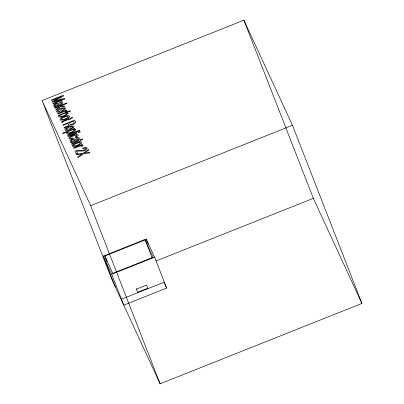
<?xml version="1.0" encoding="UTF-8"?>
<svg xmlns="http://www.w3.org/2000/svg" width="404" height="404" viewBox="0 0 404 404"><rect width="100%" height="100%" fill="white"/><g stroke="black" fill="none" stroke-linecap="round" stroke-linejoin="round"><path stroke-width="0.61" d="M42.077 100.556L243.895 20.2L292.471 125.301L361.923 303.444L160.105 383.8L111.529 278.699L42.077 100.556L90.653 205.656L160.105 383.8M90.653 205.656L292.471 125.301M103.318 256.091L146.197 239.022L154.591 257.176L166.64 288.082L123.76 305.156L111.711 274.25L103.318 256.091L115.367 287.002M104.772 256.015L145.132 239.946L153.136 257.257L112.777 273.326L104.772 256.015L107.045 261.843M111.711 274.25L154.591 257.176M155.989 260.994L313.347 198.344L361.923 303.444M136.446 289.118L146.536 285.103L147.93 288.668L147.733 288.244L137.643 292.264L137.84 292.683L136.254 288.693M121.442 299.212L164.322 282.138M164.544 283.542L166.64 288.082M143.678 240.021L143.869 240.446M243.895 20.2L313.347 198.344M146.197 239.022L147.107 241.355M147.561 242.516L148.248 244.268M145.132 239.946L152.177 258.01M62.837 121.821L62.938 122.21L61.782 122.67L61.474 122.351L62.342 121.346L68.847 118.72L68.665 118.327L69.862 117.852L70.043 118.246L72.473 117.276L72.7 117.771L70.271 118.741L70.488 119.205L69.291 119.68L69.079 119.215L62.837 121.821M72.851 143.496L72.957 143.885L71.801 144.344L71.493 144.026L72.361 143.021L78.866 140.395L78.684 140.001L79.876 139.526L80.058 139.92L82.492 138.951L82.719 139.446L80.29 140.415L80.502 140.88L79.31 141.355L79.093 140.89L72.851 143.496M85.931 148.44L85.926 148.803C83.022 152.121 78.371 148.803 74.947 151.152L76.184 153.823L77.563 153.278L76.583 151.147C79.982 150.783 85.946 152.162 87.274 147.909L85.89 147.354L82.497 148.258L82.729 148.753L85.022 148.111L85.931 148.44M54.323 106.661L54.59 107.212C56.656 105.484 61.11 105.404 62.933 102.697L62.514 101.818L61.873 101.641L59.474 102.182L59.686 102.641L61.317 102.384L61.676 102.98L61.145 103.606L59.62 104.126C58.131 102.076 54.116 103.353 53.49 105.474L54.207 105.924L55.424 105.949L54.323 106.661M70.781 142.274L71.048 142.824C73.114 141.097 77.568 141.011 79.391 138.304L78.972 137.426L78.331 137.254L75.932 137.794L76.144 138.254L77.775 137.996L78.134 138.587L77.603 139.213L76.078 139.733C74.588 137.688 70.574 138.966 69.948 141.087L70.665 141.536L71.882 141.562L70.781 142.274M78.129 135.214L77.366 136.355L75.432 137.4L75.21 136.921L76.76 135.83L76.573 135.3L74.048 135.653L70.72 137.158A1.929 0.662 -21.3 0 0 70.069 137.89L70.877 138.355L72.513 137.996L72.735 138.471L71.17 138.925A3.217 1.101 -21.3 0 1 69.584 139.037L68.781 138.254C70.73 135.719 74.705 134.229 77.861 134.719L78.129 135.214M68.801 124.881L67.822 125.826L64.014 127.492L64.322 128.154L68.705 126.088L69.857 125.104C71.942 125.124 74.72 124.402 75.669 122.392L74.72 120.084L62.787 124.836L63.034 125.381L68.155 123.341L68.801 124.881M69.417 116.423C67.62 119.109 63.428 120.559 60.302 120.054L60.004 119.433C61.514 116.948 64.928 116.251 67.599 115.64A3.868 1.323 -21.3 0 1 69.14 115.857L69.417 116.423M81.578 142.743C79.785 145.43 75.593 146.879 72.468 146.374L72.17 145.753C73.674 143.268 77.088 142.572 79.76 141.961A3.868 1.323 -21.3 0 1 81.305 142.178L81.578 142.743M68.013 113.453C66.105 116.024 62.09 117.362 58.954 117.034L58.716 116.438L59.736 115.382L58.62 115.827L58.413 115.377L70.392 110.61L70.609 111.085L66.281 112.807L67.412 112.812L68.013 113.453M57.681 110.822L57.994 111.524L59.782 111.347L60.009 111.832L57.146 112.241L56.313 111.428C58.181 108.812 62.236 107.338 65.382 107.873L65.63 108.479L65.064 109.363L61.181 111.413L60.191 109.277L57.681 110.822M66.125 129.088L66.438 129.795L68.225 129.618L68.453 130.098L65.589 130.507L64.756 129.699C66.625 127.083 70.68 125.609 73.826 126.139L74.073 126.75L73.508 127.629L69.624 129.679L68.635 127.548L66.125 129.088M74.25 122.776L73.139 123.791L70.816 124.477L70.084 124.053L69.503 122.806L73.584 121.18L74.25 122.776M75.588 129.886C73.629 132.295 69.296 134.31 66.322 133.239L67.2 131.891L62.756 133.663L62.529 133.174L74.659 128.341L74.881 128.82L73.725 129.275L75.285 129.356L75.588 129.886M61.393 118.816L61.514 119.493C63.787 119.629 66.604 118.63 68.109 116.882L67.917 116.433A2.141 0.732 -21.3 0 0 66.751 116.372L62.938 117.71L61.393 118.816M73.558 145.142L73.674 145.814C75.952 145.95 78.77 144.95 80.275 143.203L80.083 142.753A2.141 0.732 -21.3 0 0 78.916 142.693L75.104 144.031L73.558 145.142M64.347 108.853L62.11 110.444L61.363 108.828L63.696 108.328L64.347 108.853M72.791 127.124L70.554 128.714L69.806 127.098L72.139 126.598L72.791 127.124M66.655 113.832C65.145 115.509 62.433 116.574 60.161 116.408L59.994 115.968C61.464 114.514 64.867 112.565 66.655 113.832M67.71 132.108L67.544 132.401C69.19 133.79 72.781 131.659 74.235 130.29L73.639 129.745L72.372 129.931L69.342 131.048L67.71 132.108M54.984 104.585L54.787 105.096L55.803 105.495L58.686 104.621L56.969 103.757L54.984 104.585M71.442 140.193L71.245 140.708L72.26 141.107L75.144 140.233L73.427 139.37L71.442 140.193M88.33 149.525L83.133 153.187L76.351 154.192L76.654 154.843L82.073 153.995L77.664 157.025L77.972 157.696L83.441 153.858L89.88 152.879L89.582 152.237L84.547 153.04L88.643 150.202L88.33 149.525M60.863 106.737L55.964 110.08L55.676 109.454L59.646 106.797L58.333 106.833L55.065 108.136L54.848 107.666L66.786 102.914L67.003 103.384L60.07 106.141L64.347 105.929L64.64 106.555L60.863 106.737M61.6 96.48L52.066 101.641L52.313 102.177L62.908 99.308L52.833 103.303L53.07 103.818L65.009 99.066L64.655 98.298L54.035 101.177L63.595 96.011L63.236 95.233L51.303 99.99L51.54 100.505L61.6 96.48M66.281 110.11L57.58 113.575L57.807 114.064L63.706 111.772L65.185 111.645L65.549 112.08L67.089 111.464L66.776 111.08L64.993 111.171L66.498 110.575L66.281 110.11M79.391 130.189L67.453 134.941L67.68 135.431L79.618 130.679L79.391 130.189M76.684 132.714L68.018 136.163L68.251 136.663L76.912 133.214L76.684 132.714M79.957 131.411L78.3 132.073L78.528 132.573L80.189 131.911L79.957 131.411M82.169 144.481L73.467 147.945L73.695 148.435L79.593 146.147L81.073 146.021L81.431 146.45L82.977 145.839L82.663 145.45L80.881 145.546L82.381 144.945L82.169 144.481"/></g></svg>
